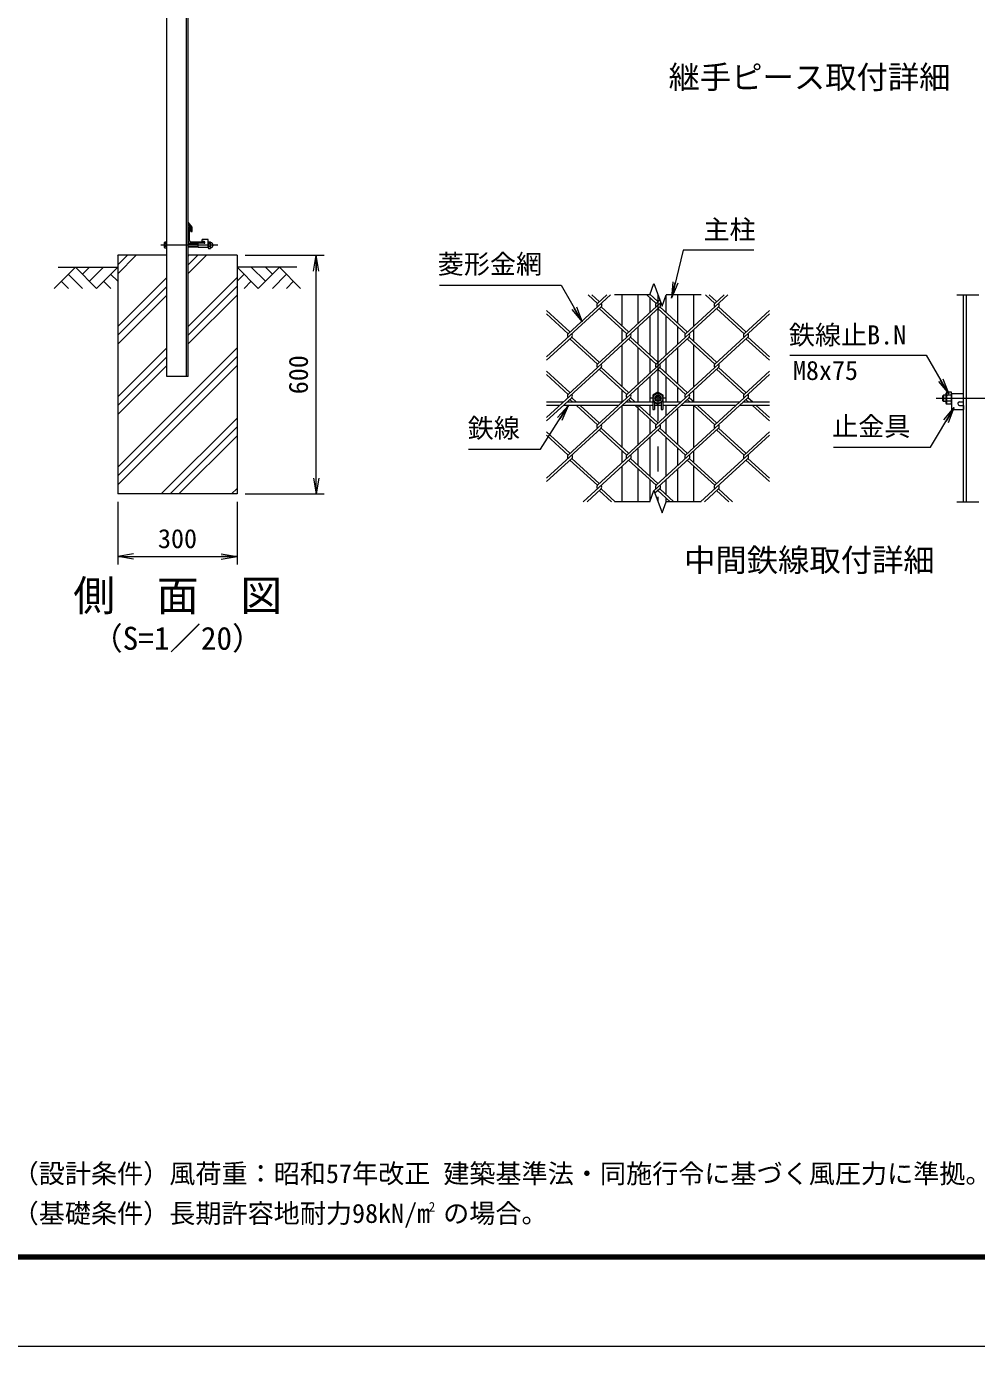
# Model space of a CAD drawing. Units: millimetres at full size. Extents: x -4200 to 4200, y -2970 to 2970.
# Drawn here: x -298 to 2090, y -2970 to 348 of the extents above; entities that cross this region are included whole.
import ezdxf
from ezdxf.enums import TextEntityAlignment as Align

# ---------------------------------------------------------------- set-up
doc = ezdxf.new("R2010")
doc.units = ezdxf.units.MM
doc.header["$LTSCALE"] = 10
doc.linetypes.add('USER1', pattern=[50.8, 31.75, -6.35, 6.35, -6.35])
for name, color, linetype, lineweight in [('0-0_D-STR1', 1, 'Continuous', 18), ('0-1_D-BMK', 2, 'USER1', 13), ('0-2_D-STR-DIM', 7, 'Continuous', 13), ('0-3_D-STR3', 3, 'Continuous', 13), ('0-4_D-BGD', 7, 'Continuous', 18), ('0-5_D-STR4', 7, 'Continuous', 18), ('0-6_D-DCR-HCH', 7, 'Continuous', 13), ('0-7_D-STR-TXT', 7, 'Continuous', 13), ('0-8_0', 7, 'Continuous', 18), ('0-A_D-STR2', 7, 'Continuous', 13), ('0-B_D-TTL', 7, 'Continuous', 18)]:
    doc.layers.add(name, color=color, linetype=linetype, lineweight=lineweight)
doc.layers.add('0-9_D-TTL-TXT', color=7, linetype='Continuous')
doc.styles.add('ＭＳ ゴシック', font='')
doc.styles.get('ＭＳ ゴシック').set_extended_font_data('MS Gothic')

# ---------------------------------------------------------------- blocks, each defined once
blk = doc.blocks.new('_Open')
at = {"layer": '0-8_0'}
blk.add_line((-10, 1.667), (0, 0), dxfattribs=at)
blk.add_lwpolyline([(-10, -1.667), (0, 0), (-10, 0)], dxfattribs=at)

msp = doc.modelspace()

# ---------------------------------------------------------------- linework, layer by layer
at = {"layer": '0-0_D-STR1'}
for p, q in [((54.53, -531.95), (54.53, 2288.05)), ((104.53, -531.95), (104.53, 2288.05)), ((108.53, -531.95), (108.53, 2288.05)), ((118.53, -156.22), (108.53, -143.72)), ((109.53, -156.95), (108.53, -156.95)), ((108.53, -191.95), (108.53, -156.95)), ((111.53, -189.45), (111.53, -158.95)), ((115.53, -167.22), (115.53, -157.34)), ((118.53, -167.22), (118.53, -156.22)), ((148.53, -196.95), (113.53, -196.95)), ((115.53, -167.22), (118.53, -167.22)), ((146.53, -193.95), (116.03, -193.95)), ((148.53, -195.95), (148.53, -196.95)), ((1198.93, -404.79), (1198.93, -326.38)), ((1238.93, -397.96), (1238.93, -326.38)), ((1308.93, -327.81), (1308.93, -370.47)), ((1338.93, -397.96), (1338.93, -326.38)), ((1378.93, -404.79), (1378.93, -326.38)), ((2056.34, -846.38), (2056.34, -326.38)), ((2064.34, -846.38), (2064.34, -326.38)), ((1268.93, -333.81), (1268.93, -370.47)), ((1268.93, -379.15), (1268.93, -477.61)), ((1308.93, -379.15), (1308.93, -477.61)), ((1198.93, -443.29), (1198.93, -413.47)), ((1238.93, -450.12), (1238.93, -406.64)), ((1338.93, -450.12), (1338.93, -406.64)), ((1378.93, -443.29), (1378.93, -413.47)), ((1198.93, -557.27), (1198.93, -451.97)), ((1238.93, -550.44), (1238.93, -458.8)), ((1338.93, -550.44), (1338.93, -458.8)), ((1378.93, -557.27), (1378.93, -451.97)), ((1268.93, -486.29), (1268.93, -522.95)), ((1308.93, -486.29), (1308.93, -522.95)), ((108.53, -531.95), (54.53, -531.95)), ((1238.93, -596.38), (1238.93, -559.12)), ((1268.93, -531.63), (1268.93, -596.38)), ((1308.93, -531.63), (1308.93, -596.38)), ((1338.93, -596.38), (1338.93, -559.12)), ((1198.93, -595.77), (1198.93, -565.95)), ((1378.93, -595.77), (1378.93, -565.95)), ((1198.93, -709.75), (1198.93, -604.45)), ((1238.93, -702.92), (1238.93, -604.38)), ((1268.93, -604.38), (1268.93, -630.09)), ((1308.93, -604.38), (1308.93, -630.09)), ((1338.93, -702.92), (1338.93, -611.28)), ((1378.93, -709.75), (1378.93, -604.38)), ((1268.93, -638.77), (1268.93, -675.43)), ((1308.93, -638.77), (1308.93, -675.43)), ((1268.93, -684.11), (1268.93, -782.57)), ((1308.93, -684.11), (1308.93, -782.57)), ((1198.93, -748.25), (1198.93, -718.43)), ((1238.93, -755.08), (1238.93, -711.6)), ((1338.93, -755.08), (1338.93, -711.6)), ((1378.93, -748.25), (1378.93, -718.43)), ((1198.93, -846.38), (1198.93, -756.93)), ((1378.93, -846.38), (1378.93, -756.93)), ((1238.93, -846.38), (1238.93, -763.76)), ((1268.93, -791.25), (1268.93, -844.94)), ((1308.93, -791.25), (1308.93, -827.91)), ((1338.93, -846.38), (1338.93, -763.76)), ((1308.93, -836.59), (1308.93, -847.81))]:
    msp.add_line(p, q, dxfattribs=at)
msp.add_lwpolyline([(115.53, -157.34), (108.53, -148.29), (108.53, -143.72)], dxfattribs=at)
for centre, radius, start, end in [((109.53, -158.95), 2, 0, 90), ((113.53, -191.95), 5, 180, 270), ((116.03, -189.45), 4.5, 180, 270), ((146.53, -195.95), 2, 0, 90)]:
    msp.add_arc(centre, radius, start, end, dxfattribs=at)
at = {"layer": '0-1_D-BMK'}
for p, q in [((182.76, -201.45), (39.53, -201.45)), ((1288.93, -326.38), (1288.93, -846.38)), ((1308.93, -586.38), (1268.93, -586.38)), ((1988.35, -586.38), (2194.34, -586.38))]:
    msp.add_line(p, q, dxfattribs=at)
at = {"layer": '0-2_D-STR-DIM'}
for p, q in [((251.53, -226.95), (450.54, -226.95)), ((430.54, -826.95), (430.54, -226.95)), ((1268.41, -326.38), (1179.93, -326.38)), ((1397.93, -326.38), (1309.46, -326.38)), ((2039.84, -326.38), (2094.95, -326.38)), ((251.53, -826.95), (450.54, -826.95)), ((-68.47, -846.95), (-68.47, -1004.27)), ((231.53, -846.95), (231.53, -1004.27)), ((1268.41, -846.38), (1179.93, -846.38)), ((1397.93, -846.38), (1309.46, -846.38)), ((2039.84, -846.38), (2094.95, -846.38)), ((-68.47, -984.27), (231.53, -984.27))]:
    msp.add_line(p, q, dxfattribs=at)
for points in [[(1268.41, -326.38), (1278.67, -298.19), (1299.2, -354.57), (1309.46, -326.38)], [(1268.41, -846.38), (1278.67, -818.19), (1299.2, -874.57), (1309.46, -846.38)]]:
    msp.add_lwpolyline(points, dxfattribs=at)
at = {"layer": '0-3_D-STR3'}
for p, q in [((49.23, -195.15), (49.92, -193.95)), ((49.23, -207.75), (49.23, -195.15)), ((54.53, -193.95), (49.92, -193.95)), ((54.53, -197.7), (49.92, -197.7)), ((54.53, -208.96), (54.53, -193.95)), ((108.53, -197.45), (133.78, -197.45)), ((108.53, -198.2), (133.78, -198.2)), ((148.53, -196.95), (133.78, -196.95)), ((133.78, -207.45), (133.78, -196.95)), ((158.78, -187.45), (143.78, -187.45)), ((143.78, -192.45), (143.78, -187.45)), ((148.53, -192.45), (143.78, -192.45)), ((158.78, -207.45), (158.78, -187.45)), ((158.78, -207.69), (158.78, -195.34)), ((158.78, -207.69), (158.78, -195.34)), ((159.78, -193.35), (164.28, -193.35)), ((164.28, -197.4), (159.78, -197.4)), ((165.28, -207.69), (165.28, -195.34)), ((165.28, -207.69), (165.28, -195.34)), ((49.23, -207.75), (49.92, -208.96)), ((54.53, -205.2), (49.92, -205.2)), ((54.53, -208.96), (49.92, -208.96)), ((108.53, -204.7), (133.78, -204.7)), ((108.53, -205.45), (133.78, -205.45)), ((158.78, -207.45), (133.78, -207.45)), ((164.28, -205.5), (159.78, -205.5)), ((159.78, -209.55), (164.28, -209.55)), ((1050.82, -596.38), (1008.93, -596.38)), ((1198.27, -596.38), (1060.29, -596.38)), ((1276.43, -596.38), (1207.75, -596.38)), ((1288.93, -571.37), (1275.93, -578.87)), ((1275.93, -578.87), (1275.93, -593.88)), ((1275.93, -593.88), (1288.93, -601.39)), ((1276.43, -594.17), (1276.43, -614.38)), ((1280.43, -596.48), (1280.43, -614.38)), ((1301.93, -578.87), (1288.93, -571.37)), ((1288.93, -601.39), (1301.93, -593.88)), ((1297.43, -596.48), (1297.43, -614.38)), ((1301.43, -594.17), (1301.43, -614.38)), ((1345.73, -596.38), (1301.43, -596.38)), ((1301.93, -593.88), (1301.93, -578.87)), ((1493.18, -596.38), (1355.2, -596.38)), ((1568.93, -596.38), (1502.66, -596.38)), ((2006.74, -578.38), (2004.34, -580.78)), ((2004.34, -580.78), (2004.34, -591.98)), ((2013.34, -578.38), (2006.74, -578.38)), ((2013.34, -594.38), (2006.74, -594.38)), ((2013.34, -598.88), (2013.34, -573.88)), ((2026.34, -578.87), (2014.79, -578.87)), ((2026.34, -593.88), (2014.79, -593.88)), ((2026.34, -601.39), (2026.34, -571.37)), ((2026.34, -574.38), (2026.34, -614.38)), ((2026.34, -574.38), (2056.34, -574.38)), ((2046.84, -595.38), (2056.34, -595.38)), ((1042.09, -604.38), (1008.93, -604.38)), ((1189.54, -604.38), (1051.56, -604.38)), ((1276.43, -604.38), (1199.02, -604.38)), ((1276.43, -614.38), (1280.43, -614.38)), ((1297.43, -604.38), (1280.43, -604.38)), ((1297.43, -614.38), (1301.43, -614.38)), ((1337, -604.38), (1301.43, -604.38)), ((1484.45, -604.38), (1346.47, -604.38)), ((1568.93, -604.38), (1493.93, -604.38)), ((2026.34, -614.38), (2056.34, -614.38)), ((2046.84, -604.38), (2056.34, -604.38)), ((2056.34, -604.38), (2056.34, -614.38))]:
    msp.add_line(p, q, dxfattribs=at)
for points in [[(2006.74, -578.38), (2006.74, -594.38), (2004.34, -591.98)], [(2026.34, -571.37), (2014.79, -571.37), (2013.34, -573.88)], [(2026.34, -601.39), (2014.79, -601.39), (2013.34, -598.88)]]:
    msp.add_lwpolyline(points, dxfattribs=at)
for radius in [12.5, 8, 5.6]:
    msp.add_circle((1288.93, -586.38), radius, dxfattribs=at)
for centre, radius, start, end in [((61.76, -201.45), 12.42, 162.4121, 197.5879), ((52.67, -195.82), 3.32, 145.61585, 214.38415), ((148.53, -194.7), 2.25, 270, 90), ((161.33, -195.38), 2.55, 127.42505, 232.57495), ((167.48, -201.45), 8.7, 152.26063, 207.73937), ((162.73, -195.38), 2.55, 307.42505, 52.57495), ((156.58, -201.45), 8.7, 332.26063, 27.73937), ((165.65, -194.51), 0.5, 196.57981, 262.83194), ((164.78, -201.45), 6.5, 277.16806, 82.83194), ((52.67, -207.08), 3.32, 145.61585, 214.38415), ((161.32, -207.53), 2.54, 127.21089, 232.78911), ((162.74, -207.53), 2.54, 307.21089, 52.78911), ((165.65, -208.4), 0.5, 97.16806, 170.16084), ((2020.27, -575.12), 6.64, 145.61586, 214.38414), ((2020.27, -597.64), 6.64, 145.61584, 214.38415), ((2038.47, -586.38), 24.84, 162.4121, 197.5879), ((2046.84, -599.88), 4.5, 90, 270)]:
    msp.add_arc(centre, radius, start, end, dxfattribs=at)
at = {"layer": '0-4_D-BGD'}
for p, q in [((-218.47, -256.95), (-68.47, -256.95)), ((381.53, -256.95), (231.53, -256.95))]:
    msp.add_line(p, q, dxfattribs=at)
at = {"layer": '0-5_D-STR4'}
for p, q in [((-68.47, -226.95), (-68.47, -826.95)), ((54.53, -226.95), (-68.47, -226.95)), ((231.53, -226.95), (108.53, -226.95)), ((231.53, -226.95), (231.53, -826.95)), ((231.53, -826.95), (-68.47, -826.95))]:
    msp.add_line(p, q, dxfattribs=at)
at = {"layer": '0-6_D-DCR-HCH'}
for p, q in [((-68.47, -273.45), (-21.98, -226.95)), ((-68.47, -251.35), (-44.07, -226.95)), ((-68.47, -229.25), (-66.17, -226.95)), ((108.53, -273.22), (154.8, -226.95)), ((108.53, -251.13), (132.7, -226.95)), ((108.53, -229.03), (110.61, -226.95)), ((-174.9, -256.95), (-228.11, -310.16)), ((-174.9, -256.95), (-121.68, -310.16)), ((-157.16, -274.69), (-139.42, -256.95)), ((-139.42, -292.43), (-103.95, -256.95)), ((-121.68, -310.16), (-68.47, -256.95)), ((284.74, -310.16), (231.53, -256.95)), ((302.48, -292.43), (267, -256.95)), ((337.95, -256.95), (284.74, -310.16)), ((320.31, -274.78), (302.48, -256.95)), ((337.95, -256.95), (391.16, -310.16)), ((-210.37, -292.43), (-192.55, -310.16)), ((-192.63, -274.69), (-157, -310.16)), ((-103.95, -292.43), (-86.13, -310.16)), ((-86.21, -274.69), (-68.47, -292.35)), ((-68.47, -406.03), (54.53, -283.03)), ((108.53, -405.81), (231.53, -282.81)), ((249.27, -274.69), (231.53, -292.35)), ((267, -292.43), (249.18, -310.16)), ((355.69, -274.69), (320.05, -310.16)), ((373.43, -292.43), (355.61, -310.16)), ((-68.47, -428.13), (54.53, -305.13)), ((-68.47, -450.22), (54.53, -327.22)), ((108.53, -427.9), (231.53, -304.9)), ((108.53, -450), (231.53, -327)), ((-68.47, -759.58), (231.53, -459.58)), ((-68.47, -582.81), (54.53, -459.81)), ((-68.47, -781.68), (231.53, -481.68)), ((-68.47, -604.9), (54.53, -481.9)), ((-68.47, -803.78), (231.53, -503.78)), ((-68.47, -627), (54.53, -504)), ((40.94, -826.95), (231.53, -636.36)), ((63.03, -826.95), (231.53, -658.46)), ((85.13, -826.95), (231.53, -680.55)), ((217.71, -826.95), (231.53, -813.14))]:
    msp.add_line(p, q, dxfattribs=at)
at = {"layer": '0-7_D-STR-TXT'}
for points in [[(1529.65, -214.5), (1352.33, -214.5), (1323.53, -332.54)], [(740.39, -301.77), (1045.88, -301.77), (1097.57, -392.71)], [(1620.13, -478.45), (1962.94, -478.45), (2018.55, -573.35)], [(813.12, -714.35), (993.99, -714.35), (1062.89, -606.06)], [(1729.84, -709.69), (1973.65, -709.69), (2032.53, -611.49)]]:
    msp.add_lwpolyline(points, dxfattribs=at)
at = {"layer": '0-A_D-STR2'}
for p, q in [((1169.6, -326.38), (1063.01, -424.04)), ((1136.74, -347.8), (1113.36, -326.38)), ((1141.48, -343.46), (1122.84, -326.38)), ((1160.36, -326.38), (1136.86, -347.91)), ((1284.2, -347.8), (1260.82, -326.38)), ((1288.93, -343.46), (1268.88, -325.09)), ((1464.51, -326.38), (1357.93, -424.04)), ((1431.65, -347.8), (1408.27, -326.38)), ((1436.39, -343.46), (1417.75, -326.38)), ((1455.03, -326.38), (1431.65, -347.8)), ((1146.22, -356.48), (1008.93, -482.28)), ((1293.67, -356.48), (1136.74, -500.28)), ((1210.47, -424.04), (1141.48, -360.82)), ((1215.21, -419.7), (1146.22, -356.48)), ((1295.97, -345.7), (1210.47, -424.04)), ((1293.6, -339.19), (1284.2, -347.8)), ((1441.13, -356.48), (1284.2, -500.28)), ((1357.93, -424.04), (1288.93, -360.82)), ((1362.66, -419.7), (1293.67, -356.48)), ((1505.38, -424.04), (1436.39, -360.82)), ((1510.12, -419.7), (1441.13, -356.48)), ((1067.75, -419.7), (1008.93, -365.8)), ((1063.01, -424.04), (1008.93, -374.49)), ((1568.93, -374.49), (1431.65, -500.28)), ((1568.93, -365.8), (1505.38, -424.04)), ((1072.49, -432.72), (1008.93, -490.96)), ((1219.94, -432.72), (1063.01, -576.52)), ((1136.74, -500.28), (1067.75, -437.06)), ((1141.48, -495.94), (1072.49, -432.72)), ((1367.4, -432.72), (1210.47, -576.52)), ((1284.2, -500.28), (1215.21, -437.06)), ((1288.93, -495.94), (1219.94, -432.72)), ((1514.85, -432.72), (1357.93, -576.52)), ((1431.65, -500.28), (1363.08, -437.44)), ((1436.39, -495.94), (1367.4, -432.72)), ((1568.93, -490.96), (1510.12, -437.06)), ((1568.93, -482.28), (1514.85, -432.72)), ((1146.22, -508.96), (1008.93, -634.76)), ((1067.75, -572.18), (1008.93, -518.28)), ((1063.01, -576.52), (1008.93, -526.96)), ((1293.67, -508.96), (1136.74, -652.76)), ((1210.47, -576.52), (1141.48, -513.3)), ((1215.21, -572.18), (1146.22, -508.96)), ((1441.13, -508.96), (1284.2, -652.76)), ((1357.93, -576.52), (1288.93, -513.3)), ((1362.66, -572.18), (1293.67, -508.96)), ((1568.93, -526.96), (1431.65, -652.76)), ((1505.38, -576.52), (1436.39, -513.3)), ((1510.12, -572.18), (1441.13, -508.96)), ((1568.93, -518.28), (1505.38, -576.52)), ((1072.49, -585.2), (1008.93, -643.44)), ((1219.94, -585.2), (1063.01, -729)), ((1075.21, -596.38), (1067.75, -589.54)), ((1084.68, -596.38), (1072.49, -585.2)), ((1367.4, -585.2), (1210.47, -729)), ((1222.67, -596.38), (1215.21, -589.54)), ((1232.14, -596.38), (1219.94, -585.2)), ((1514.85, -585.2), (1357.93, -729)), ((1370.12, -596.38), (1362.66, -589.54)), ((1379.6, -596.38), (1367.4, -585.2)), ((1517.58, -596.38), (1510.12, -589.54)), ((1527.05, -596.38), (1514.85, -585.2)), ((1136.74, -652.76), (1083.94, -604.38)), ((1141.48, -648.42), (1093.42, -604.38)), ((1284.2, -652.76), (1231.4, -604.38)), ((1288.93, -648.42), (1240.87, -604.38)), ((1431.65, -652.76), (1378.85, -604.38)), ((1436.39, -648.42), (1388.33, -604.38)), ((1568.93, -643.44), (1526.31, -604.38)), ((1568.93, -634.76), (1535.78, -604.38)), ((1146.22, -661.44), (1008.93, -787.24)), ((1293.67, -661.44), (1136.74, -805.24)), ((1215.21, -724.66), (1146.22, -661.44)), ((1441.13, -661.44), (1284.2, -805.24)), ((1362.66, -724.66), (1293.67, -661.44)), ((1510.12, -724.66), (1441.13, -661.44)), ((1067.75, -724.66), (1008.93, -670.76)), ((1063.01, -729), (1008.93, -679.44)), ((1210.47, -729), (1141.48, -665.78)), ((1357.93, -729), (1288.93, -665.78)), ((1568.93, -679.44), (1431.65, -805.24)), ((1505.38, -729), (1436.39, -665.78)), ((1568.93, -670.76), (1505.38, -729)), ((1072.49, -737.68), (1008.93, -795.92)), ((1136.74, -805.24), (1067.75, -742.02)), ((1141.48, -800.9), (1072.49, -737.68)), ((1219.94, -737.68), (1101.32, -846.38)), ((1284.2, -805.24), (1215.21, -742.02)), ((1288.93, -800.9), (1219.94, -737.68)), ((1367.4, -737.68), (1278.89, -818.78)), ((1431.65, -805.24), (1362.66, -742.02)), ((1436.39, -800.9), (1367.4, -737.68)), ((1514.85, -737.68), (1396.23, -846.38)), ((1568.93, -795.92), (1510.12, -742.02)), ((1568.93, -787.24), (1514.85, -737.68)), ((1146.22, -813.92), (1110.79, -846.38)), ((1172.16, -846.38), (1141.48, -818.26)), ((1181.64, -846.38), (1146.22, -813.92)), ((1293.67, -813.92), (1281.26, -825.29)), ((1319.62, -846.38), (1288.93, -818.26)), ((1329.09, -846.38), (1293.67, -813.92)), ((1441.13, -813.92), (1405.71, -846.38)), ((1467.07, -846.38), (1436.39, -818.26)), ((1476.55, -846.38), (1441.13, -813.92))]:
    msp.add_line(p, q, dxfattribs=at)
for centre, start, end in [((1141.59, -352.26), 137.5, 222.5), ((1141.59, -352.26), 317.5, 42.5), ((1289.04, -352.26), 137.5, 222.5), ((1289.04, -352.26), 317.5, 42.5), ((1436.5, -352.26), 137.5, 222.5), ((1436.5, -352.26), 317.5, 42.5), ((1067.75, -428.38), 137.5, 222.5), ((1067.75, -428.38), 317.5, 42.5), ((1215.21, -428.38), 137.5, 222.5), ((1215.21, -428.38), 317.5, 42.5), ((1362.66, -428.38), 137.5, 222.5), ((1362.66, -428.38), 317.5, 42.5), ((1510.22, -428.5), 137.5, 222.5), ((1510.22, -428.5), 317.5, 42.5), ((1141.47, -504.63), 137.5, 222.5), ((1141.47, -504.63), 317.5, 42.5), ((1288.92, -504.63), 137.5, 222.5), ((1288.92, -504.63), 317.5, 42.5), ((1436.38, -504.63), 137.5, 222.5), ((1436.38, -504.63), 317.5, 42.5), ((1067.75, -580.86), 137.5, 222.5), ((1067.75, -580.86), 317.5, 42.5), ((1215.21, -580.86), 137.5, 222.5), ((1215.21, -580.86), 317.5, 42.5), ((1362.66, -580.86), 137.5, 222.5), ((1362.66, -580.86), 317.5, 42.5), ((1510.22, -580.98), 137.5, 222.5), ((1510.22, -580.98), 317.5, 42.5), ((1141.47, -657.11), 137.5, 222.5), ((1141.47, -657.11), 317.5, 42.5), ((1289.05, -657.21), 137.5, 222.5), ((1289.05, -657.21), 317.5, 42.5), ((1436.51, -657.21), 137.5, 222.5), ((1436.51, -657.21), 317.5, 42.5), ((1067.87, -733.45), 137.5, 222.5), ((1067.87, -733.45), 317.5, 42.5), ((1215.33, -733.45), 137.5, 222.5), ((1215.33, -733.45), 317.5, 42.5), ((1362.78, -733.45), 137.5, 222.5), ((1362.78, -733.45), 317.5, 42.5), ((1510.34, -733.57), 137.5, 222.5), ((1510.34, -733.57), 317.5, 42.5), ((1141.47, -809.59), 137.5, 222.5), ((1141.47, -809.59), 317.5, 42.5), ((1289.05, -809.69), 137.5, 222.5), ((1289.05, -809.69), 317.5, 42.5), ((1436.51, -809.69), 137.5, 222.5), ((1436.51, -809.69), 317.5, 42.5)]:
    msp.add_arc(centre, 6.42, start, end, dxfattribs=at)
at = {"layer": '0-B_D-TTL', "color": 2}
msp.add_lwpolyline([(-4200, 2970), (4200, 2970), (4200, -2970), (-4200, -2970)], close=True, dxfattribs=at)
at = {"layer": '0-B_D-TTL'}
for points in [[(-3930, 2750), (3930, 2750), (3930, -2750), (-3930, -2750)], [(-3927.5, 2747.5), (3927.5, 2747.5), (3927.5, -2747.5), (-3927.5, -2747.5)], [(-3925, 2745), (3925, 2745), (3925, -2745), (-3925, -2745)], [(-3922.5, 2742.5), (3922.5, 2742.5), (3922.5, -2742.5), (-3922.5, -2742.5)], [(-3920, 2740), (3920, 2740), (3920, -2740), (-3920, -2740)]]:
    msp.add_lwpolyline(points, close=True, dxfattribs=at)

# ---------------------------------------------------------------- block references
at = {"layer": '0-2_D-STR-DIM', "xscale": 4, "yscale": 4}
for p, rotation in [((430.54, -226.95), 90), ((430.54, -826.95), 270), ((-68.47, -984.27), 180)]:
    msp.add_blockref('_Open', p, dxfattribs=dict(at, rotation=rotation))
msp.add_blockref('_Open', (231.53, -984.27), dxfattribs=at)
at = {"layer": '0-7_D-STR-TXT', "xscale": 4, "yscale": 4}
for p, rotation in [((1323.05, -334.48), 256.28935), ((1098.56, -394.45), 299.61327), ((2019.56, -575.07), 300.37182), ((1063.96, -604.38), 57.53248), ((2033.56, -609.78), 59.05204)]:
    msp.add_blockref('_Open', p, dxfattribs=dict(at, rotation=rotation))

# ---------------------------------------------------------------- texts
at = {"layer": '0-2_D-STR-DIM', "style": 'ＭＳ ゴシック'}
msp.add_text('600', height=48.09, rotation=90, dxfattribs=at).set_placement((423.79, -576.22), align=Align.BOTTOM_LEFT)
msp.add_text('300', height=48.09, dxfattribs=at).set_placement((32.64, -977.52), align=Align.BOTTOM_LEFT)
at = {"layer": '0-7_D-STR-TXT', "style": 'ＭＳ ゴシック'}
for s, p in [('主柱', (1403.25, -200.77)), ('菱形金網', (735.57, -287.53)), ('鉄線止B.N', (1617.85, -465.61)), ('M8x75', (1628.04, -554.85)), ('鉄線', (810.83, -699.99)), ('止金具', (1726.54, -695.45))]:
    msp.add_text(s, height=48.09, dxfattribs=at).set_placement(p, align=Align.BOTTOM_LEFT)
at = {"layer": '0-9_D-TTL-TXT', "style": 'ＭＳ ゴシック'}
for s, height, p in [('継手ピース取付詳細', 57.7, (1315.73, 174.49)), ('中間鉄線取付詳細', 57.7, (1354.71, -1039.29)), ('側\u3000面\u3000図', 76.98, (-180.23, -1143.89)), ('（S=1／20）', 57.7, (-134.75, -1235.87)), ('（設計条件）風荷重：昭和57年改正 建築基準法・同施行令に基づく風圧力に準拠。', 48.09, (-332.45, -2573.6)), ('（基礎条件）長期許容地耐力98kN/m の場合。', 48.09, (-332.45, -2673.6)), ('2', 24.05, (713.02, -2637.79))]:
    msp.add_text(s, height=height, dxfattribs=at).set_placement(p, align=Align.BOTTOM_LEFT)

doc.saveas('drawing.dxf')
